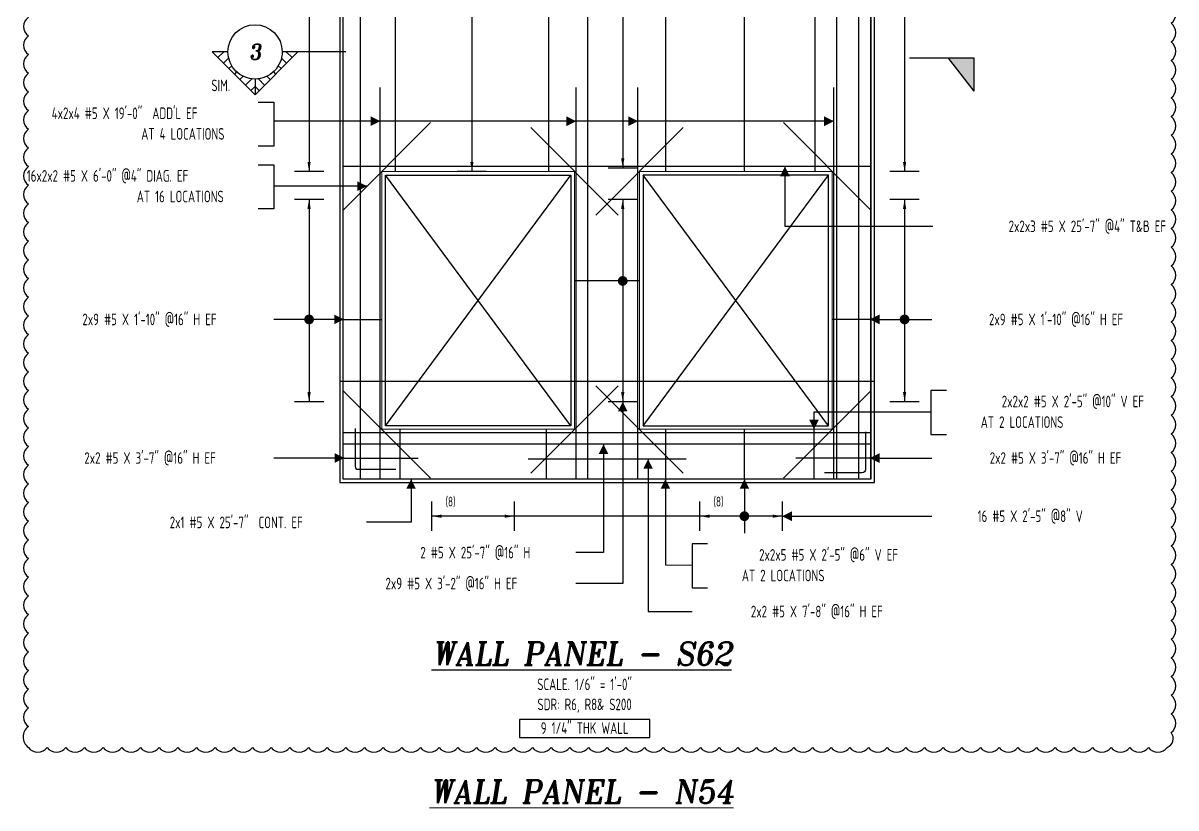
# Model space of a CAD drawing. Header units: inches. Extents: x 10095 to 38568, y -2433 to 4174.
# Drawn here: x 24979 to 25650, y 149 to 606 of the extents above; entities that cross this region are included whole.
import ezdxf
from ezdxf.enums import TextEntityAlignment as Align

# ---------------------------------------------------------------- set-up
doc = ezdxf.new("R2010")
doc.units = ezdxf.units.IN
doc.header["$MEASUREMENT"] = 0
doc.layers.get('0').update_dxf_attribs({"linetype": 'CONTINUOUS'})
for name, color, linetype in [('0-25', 7, 'CONTINUOUS'), ('0-25TEXT', 7, 'CONTINUOUS'), ('0-35', 3, 'CONTINUOUS'), ('0-35TEXT', 3, 'CONTINUOUS'), ('0-50', 10, 'CONTINUOUS'), ('3', 3, 'CONTINUOUS'), ('BAR-LBL', 2, 'CONTINUOUS'), ('Hatch', 253, 'CONTINUOUS'), ('INTERMEDIATERANGELAY', 7, 'CONTINUOUS'), ('RANGELAY', 7, 'CONTINUOUS'), ('REBARS', 4, 'CONTINUOUS'), ('REV_1', 150, 'CONTINUOUS')]:
    doc.layers.add(name, color=color, linetype=linetype)
doc.layers.add('COVER', color=6, linetype='CONTINUOUS', lineweight=0, plot=False)
doc.styles.add('AR', font='ARCHQUIK.shx', dxfattribs={"width": 0.8})
doc.styles.add('ROMANT', font='romant')

# ---------------------------------------------------------------- blocks, each defined once
blk = doc.blocks.new('leadrblk')
blk.add_lwpolyline([(0, 0, 0, 1, 0), (1, 0, 1, 1, 0)], format="xyseb")
blk = doc.blocks.new('SECTARO')
at = {"linetype": 'Continuous'}
blk.add_line((33.32, 16.99), (20.13, 0), dxfattribs=at)
for p, q in [((33.32, 16.99), (33.32, 0)), ((33.32, 0), (0, 0))]:
    blk.add_line(p, q)
for points in [[(33.32, 0), (33.32, 16.99), (33.32, 0), (20.13, 0)], [(33.32, 16.99), (20.13, 0), (33.32, 0), (33.32, 16.99)]]:
    blk.add_solid(points, dxfattribs=at)
blk = doc.blocks.new('*X3')
at = {"color": 0, "linetype": 'Continuous'}
for p, q in [((-1.108, 0.2784), (-1.0748, 0.3117)), ((-1.081, 0.2171), (-1.0306, 0.2675)), ((-1.0127, 0.1969), (-0.9864, 0.2233)), ((-0.9601, 0.1612), (-0.9422, 0.1791)), ((-0.9204, 0.1125), (-0.898, 0.1349)), ((-0.895, 0.0495), (-0.8538, 0.0907)), ((-0.8561, 0), (-0.8096, 0.0465)), ((-0.7677, 0), (-0.7654, 0.0023))]:
    blk.add_line(p, q, dxfattribs=at)
blk = doc.blocks.new('*X2')
at = {"color": 0, "linetype": 'Continuous'}
for p, q in [((-1.108, 0.2784), (-1.0748, 0.3117)), ((-0.9601, 0.1612), (-0.9422, 0.1791)), ((-0.8561, 0), (-0.8096, 0.0465))]:
    blk.add_line(p, q, dxfattribs=at)
blk = doc.blocks.new('SECTNU')
at = {"linetype": 'Continuous'}
blk.add_line((-24.74, 0), (-32.81, 0), dxfattribs=at)
blk.add_line((0, 0), (-24.74, 0))
at = {"layer": '3'}
for p, q in [((-68.89, 0), (-46.81, 22.07)), ((-60.81, 0), (-68.89, 0))]:
    blk.add_line(p, q, dxfattribs=at)
at = {"layer": '3', "linetype": 'Continuous'}
blk.add_line((-46.81, 14), (-46.81, 22.07), dxfattribs=at)
at = {"layer": '3'}
for points in [[(-46.81, 22.07), (-24.74, 0), (-32.81, 0, 1)], [(-32.81, 0, 0.414214), (-46.81, 14)]]:
    blk.add_lwpolyline(points, format="xyb", dxfattribs=at)
for start, end in [(90, 180), (180, 0)]:
    blk.add_arc((-46.81, 0), 14, start, end, dxfattribs=at)
at = {"linetype": 'Continuous', "xscale": -64, "yscale": 64, "zscale": 64, "rotation": 359.9999999999999}
blk.add_blockref('*X3', (-117.73, 0), dxfattribs=at)
at = {"linetype": 'Continuous', "xscale": 64, "yscale": 64, "zscale": 64}
for name in ['*X3', '*X2']:
    blk.add_blockref(name, (24.1, 0), dxfattribs=at)
at = {"linetype": 'Continuous', "style": 'ROMANT', "oblique": 9, "width": 0.9}
blk.add_attdef('NO', text='', height=8, dxfattribs=at).set_placement((-46.81, 0), align=Align.MIDDLE)
blk = doc.blocks.new('*U1611', base_point=(25325.97, 394.67))
at = {"layer": 'REBARS', "color": 0}
blk.add_lwpolyline([(25325.75, 394.89), (25274.84, 343.98)], dxfattribs=at)
blk = doc.blocks.new('*U1612', base_point=(25325.97, 494.44))
at = {"layer": 'REBARS', "color": 0}
blk.add_lwpolyline([(25325.75, 494.22), (25274.84, 545.14)], dxfattribs=at)
blk = doc.blocks.new('*U1613', base_point=(25473.02, 391.72))
at = {"layer": 'REBARS', "color": 0}
blk.add_lwpolyline([(25472.8, 391.94), (25421.89, 341.03)], dxfattribs=at)
blk = doc.blocks.new('*U1614', base_point=(25312.37, 394.67))
at = {"layer": 'REBARS', "color": 0}
blk.add_lwpolyline([(25312.59, 394.89), (25363.51, 343.98)], dxfattribs=at)
blk = doc.blocks.new('*U1615', base_point=(25473.02, 497.4))
at = {"layer": 'REBARS', "color": 0}
blk.add_lwpolyline([(25472.8, 497.18), (25421.89, 548.09)], dxfattribs=at)
blk = doc.blocks.new('*U1616', base_point=(25312.37, 494.44))
at = {"layer": 'REBARS', "color": 0}
blk.add_lwpolyline([(25312.59, 494.22), (25363.51, 545.14)], dxfattribs=at)
blk = doc.blocks.new('*U1625', base_point=(25469.8, 344.05))
at = {"layer": 'REBARS', "color": 0}
blk.add_lwpolyline([(25469.55, 368.05), (25469.55, 346.05, -0.414214), (25467.8, 344.3), (25445.8, 344.3)], format="xyb", dxfattribs=at)
blk = doc.blocks.new('*U1626', base_point=(25172.28, 346.05))
at = {"layer": 'REBARS', "color": 0}
blk.add_lwpolyline([(25172.53, 370.05), (25172.53, 348.05, 0.414214), (25174.28, 346.3), (25196.28, 346.3)], format="xyb", dxfattribs=at)
blk = doc.blocks.new('*U1627', base_point=(25165.23, 340.56))
at = {"layer": 'REBARS', "color": 0}
blk.add_lwpolyline([(25165.55, 340.56), (25165.55, 890.56)], dxfattribs=at)
blk = doc.blocks.new('*U1628', base_point=(25472.48, 340.56))
at = {"layer": 'REBARS', "color": 0}
blk.add_lwpolyline([(25472.8, 340.56), (25472.8, 882.56)], dxfattribs=at)
blk = doc.blocks.new('rendmark')
at = {"color": 4}
blk.add_line((0, -3), (0, 3), dxfattribs=at)
blk = doc.blocks.new('rarrow')
at = {"color": 7}
blk.add_solid([(2, -0.33), (2, 0.33), (0, 0)], dxfattribs=at)
blk = doc.blocks.new('*U1755', base_point=(25240.52, 750.85))
at = {"layer": 'RANGELAY'}
blk.add_line((25240.52, 750.85), (25240.52, 519.56), dxfattribs=at)
at = {"layer": 'RANGELAY', "xscale": 2.834645669291339, "yscale": 2.834645669291339}
for name, p, rotation in [('rendmark', (25240.52, 750.85), 269.9999999999999), ('rarrow', (25240.52, 750.85), 269.9999999999999), ('rarrow', (25240.52, 519.56), 89.999996929531), ('rendmark', (25240.52, 519.56), 89.999996929531)]:
    blk.add_blockref(name, p, dxfattribs=dict(at, rotation=rotation))
blk = doc.blocks.new('*U1633', base_point=(25473.11, 882.56))
at = {"layer": 'REBARS', "color": 0}
blk.add_lwpolyline([(25472.8, 882.56), (25472.8, 340.56)], dxfattribs=at)
blk = doc.blocks.new('*U1635', base_point=(25465.91, 882.56))
at = {"layer": 'REBARS', "color": 0}
blk.add_lwpolyline([(25465.6, 882.56), (25465.6, 340.56)], dxfattribs=at)
blk = doc.blocks.new('*U1637', base_point=(25398.83, 340.56))
at = {"layer": 'REBARS', "color": 0}
blk.add_lwpolyline([(25399.14, 340.56), (25399.14, 369.56)], dxfattribs=at)
blk = doc.blocks.new('*U1754', base_point=(25145.73, 503.56))
at = {"layer": 'RANGELAY'}
blk.add_line((25145.73, 503.56), (25145.73, 385.56), dxfattribs=at)
at = {"layer": 'RANGELAY', "xscale": 2.834645669291339, "yscale": 2.834645669291339}
for name, p, rotation in [('rendmark', (25145.73, 503.56), 269.9999999999999), ('rarrow', (25145.73, 503.56), 269.9999999999999), ('rarrow', (25145.73, 385.56), 89.999996929531), ('rendmark', (25145.73, 385.56), 89.999996929531)]:
    blk.add_blockref(name, p, dxfattribs=dict(at, rotation=rotation))
blk = doc.blocks.new('VPMB194F1')
at = {"const_width": 1}
blk.add_lwpolyline([(-0.5, 0, 1), (0.5, 0, 1)], format="xyb", close=True, dxfattribs=at)
blk = doc.blocks.new('*U1639', base_point=(25165.97, 433.19))
at = {"layer": 'REBARS', "color": 0}
blk.add_lwpolyline([(25165.97, 433.51), (25187.97, 433.51)], dxfattribs=at)
blk = doc.blocks.new('*U1753', base_point=(25145.73, 874.56))
at = {"layer": 'RANGELAY'}
blk.add_line((25145.73, 874.56), (25145.73, 519.56), dxfattribs=at)
at = {"layer": 'RANGELAY', "xscale": 2.834645669291339, "yscale": 2.834645669291339}
for name, p, rotation in [('rendmark', (25145.73, 874.56), 269.9999999999999), ('rarrow', (25145.73, 874.56), 269.9999999999999), ('rarrow', (25145.73, 519.56), 89.999996929531), ('rendmark', (25145.73, 519.56), 89.999996929531)]:
    blk.add_blockref(name, p, dxfattribs=dict(at, rotation=rotation))
blk = doc.blocks.new('*U1752', base_point=(25492.41, 503.56))
at = {"layer": 'RANGELAY'}
blk.add_line((25492.41, 503.56), (25492.41, 385.56), dxfattribs=at)
at = {"layer": 'RANGELAY', "xscale": 2.834645669291339, "yscale": 2.834645669291339}
for name, p, rotation in [('rendmark', (25492.41, 503.56), 269.9999999999999), ('rarrow', (25492.41, 503.56), 269.9999999999999), ('rarrow', (25492.41, 385.56), 89.999996929531), ('rendmark', (25492.41, 385.56), 89.999996929531)]:
    blk.add_blockref(name, p, dxfattribs=dict(at, rotation=rotation))
blk = doc.blocks.new('VPMB19571')
at = {"const_width": 1}
blk.add_lwpolyline([(-0.5, 0, 1), (0.5, 0, 1)], format="xyb", close=True, dxfattribs=at)
blk = doc.blocks.new('*U1641', base_point=(25472.17, 433.19))
at = {"layer": 'REBARS', "color": 0}
blk.add_lwpolyline([(25472.17, 433.51), (25450.17, 433.51)], dxfattribs=at)
blk = doc.blocks.new('*U1751', base_point=(25492.41, 882.56))
at = {"layer": 'RANGELAY'}
blk.add_line((25492.41, 882.56), (25492.41, 519.56), dxfattribs=at)
at = {"layer": 'RANGELAY', "xscale": 2.834645669291339, "yscale": 2.834645669291339}
for name, p, rotation in [('rendmark', (25492.41, 882.56), 269.9999999999999), ('rarrow', (25492.41, 882.56), 269.9999999999999), ('rarrow', (25492.41, 519.56), 89.999996929531), ('rendmark', (25492.41, 519.56), 89.999996929531)]:
    blk.add_blockref(name, p, dxfattribs=dict(at, rotation=rotation))
blk = doc.blocks.new('*U1643', base_point=(25440.08, 519.56))
at = {"layer": 'REBARS', "color": 0}
blk.add_lwpolyline([(25440.39, 519.56), (25440.39, 890.56)], dxfattribs=at)
blk = doc.blocks.new('*U1644', base_point=(25453.11, 890.56))
at = {"layer": 'REBARS', "color": 0}
blk.add_lwpolyline([(25452.8, 890.56), (25452.8, 340.56)], dxfattribs=at)
blk = doc.blocks.new('*U1750', base_point=(25328.33, 874.56))
at = {"layer": 'RANGELAY'}
blk.add_line((25328.33, 874.56), (25328.33, 521.56), dxfattribs=at)
at = {"layer": 'RANGELAY', "xscale": 2.834645669291339, "yscale": 2.834645669291339}
for name, p, rotation in [('rendmark', (25328.33, 874.56), 269.9999999999999), ('rarrow', (25328.33, 874.56), 269.9999999999999), ('rarrow', (25328.33, 521.56), 89.999996929531), ('rendmark', (25328.33, 521.56), 89.999996929531)]:
    blk.add_blockref(name, p, dxfattribs=dict(at, rotation=rotation))
blk = doc.blocks.new('*U1749', base_point=(25328.33, 503.56))
at = {"layer": 'RANGELAY'}
blk.add_line((25328.33, 503.56), (25328.33, 385.56), dxfattribs=at)
at = {"layer": 'RANGELAY', "xscale": 2.834645669291339, "yscale": 2.834645669291339}
for name, p, rotation in [('rendmark', (25328.33, 503.56), 269.9999999999999), ('rarrow', (25328.33, 503.56), 269.9999999999999), ('rarrow', (25328.33, 385.56), 89.999996929531), ('rendmark', (25328.33, 385.56), 89.999996929531)]:
    blk.add_blockref(name, p, dxfattribs=dict(at, rotation=rotation))
blk = doc.blocks.new('VPMB19681')
at = {"const_width": 1}
blk.add_lwpolyline([(-0.5, 0, 1), (0.5, 0, 1)], format="xyb", close=True, dxfattribs=at)
blk = doc.blocks.new('*U1646', base_point=(25338.17, 455.6))
at = {"layer": 'REBARS', "color": 0}
blk.add_lwpolyline([(25338.17, 455.92), (25300.17, 455.92)], dxfattribs=at)
blk = doc.blocks.new('*U1647', base_point=(25472.55, 340.87))
at = {"layer": 'REBARS', "color": 0}
blk.add_lwpolyline([(25472.55, 340.56), (25165.55, 340.56)], dxfattribs=at)
blk = doc.blocks.new('*U1648', base_point=(25308.18, 890.56))
at = {"layer": 'REBARS', "color": 0}
blk.add_lwpolyline([(25307.87, 890.56), (25307.87, 340.56)], dxfattribs=at)
blk = doc.blocks.new('*U1649', base_point=(25285.49, 890.56))
at = {"layer": 'REBARS', "color": 0}
blk.add_lwpolyline([(25285.17, 890.56), (25285.17, 519.56)], dxfattribs=at)
blk = doc.blocks.new('*U1650', base_point=(25353.48, 890.56))
at = {"layer": 'REBARS', "color": 0}
blk.add_lwpolyline([(25353.16, 890.56), (25353.16, 519.56)], dxfattribs=at)
blk = doc.blocks.new('*U1651', base_point=(25165.33, 391.72))
at = {"layer": 'REBARS', "color": 0}
blk.add_lwpolyline([(25165.55, 391.94), (25216.46, 341.03)], dxfattribs=at)
blk = doc.blocks.new('*U1652', base_point=(25165.33, 497.4))
at = {"layer": 'REBARS', "color": 0}
blk.add_lwpolyline([(25165.55, 497.18), (25216.46, 548.09)], dxfattribs=at)
blk = doc.blocks.new('*U1653', base_point=(25187.48, 340.56))
at = {"layer": 'REBARS', "color": 0}
blk.add_lwpolyline([(25187.17, 340.56), (25187.17, 568.56)], dxfattribs=at)
blk = doc.blocks.new('*U1654', base_point=(25300.86, 340.56))
at = {"layer": 'REBARS', "color": 0}
blk.add_lwpolyline([(25301.17, 340.56), (25301.17, 568.56)], dxfattribs=at)
blk = doc.blocks.new('*U1655', base_point=(25337.48, 340.56))
at = {"layer": 'REBARS', "color": 0}
blk.add_lwpolyline([(25337.17, 340.56), (25337.17, 568.56)], dxfattribs=at)
blk = doc.blocks.new('*U1656', base_point=(25450.86, 340.56))
at = {"layer": 'REBARS', "color": 0}
blk.add_lwpolyline([(25451.17, 340.56), (25451.17, 568.56)], dxfattribs=at)
blk = doc.blocks.new('*U1657', base_point=(25198.99, 340.56))
at = {"layer": 'REBARS', "color": 0}
blk.add_lwpolyline([(25198.68, 340.56), (25198.68, 369.56)], dxfattribs=at)
blk = doc.blocks.new('*U1658', base_point=(25439.35, 340.56))
at = {"layer": 'REBARS', "color": 0}
blk.add_lwpolyline([(25439.66, 340.56), (25439.66, 369.56)], dxfattribs=at)
blk = doc.blocks.new('*U1661', base_point=(25284.04, 369.56))
at = {"layer": 'REBARS', "color": 0}
blk.add_lwpolyline([(25283.73, 369.56), (25283.73, 340.56)], dxfattribs=at)
blk = doc.blocks.new('*U1662', base_point=(25353.48, 369.56))
at = {"layer": 'REBARS', "color": 0}
blk.add_lwpolyline([(25353.16, 369.56), (25353.16, 340.56)], dxfattribs=at)
blk = doc.blocks.new('*U1663', base_point=(25472.8, 367.74))
at = {"layer": 'REBARS', "color": 0}
blk.add_lwpolyline([(25472.8, 367.43), (25165.8, 367.43)], dxfattribs=at)
blk = doc.blocks.new('*U1664', base_point=(25472.8, 522.19))
at = {"layer": 'REBARS', "color": 0}
blk.add_lwpolyline([(25472.8, 522.51), (25165.8, 522.51)], dxfattribs=at)
blk = doc.blocks.new('*U1748', base_point=(25421.17, 318.97))
at = {"layer": 'INTERMEDIATERANGELAY'}
blk.add_line((25373.16, 318.97), (25265.18, 318.97), dxfattribs=at)
at = {"layer": 'RANGELAY'}
for p, q in [((25265.18, 318.97), (25217.17, 318.97)), ((25421.17, 318.97), (25373.16, 318.97))]:
    blk.add_line(p, q, dxfattribs=at)
at = {"layer": 'RANGELAY', "xscale": 2.834645669291339, "yscale": 2.834645669291339}
for name, p, rotation in [('rendmark', (25217.17, 318.97), 359.999996929531), ('rendmark', (25265.18, 318.97), 180), ('rendmark', (25373.16, 318.97), 359.999996929531), ('rendmark', (25421.17, 318.97), 180), ('rarrow', (25217.17, 318.97), 359.999996929531), ('rarrow', (25265.18, 318.97), 180), ('rarrow', (25373.16, 318.97), 359.999996929531), ('rarrow', (25421.17, 318.97), 180)]:
    blk.add_blockref(name, p, dxfattribs=dict(at, rotation=rotation))
blk = doc.blocks.new('VPMB19861')
at = {"const_width": 1}
blk.add_lwpolyline([(-0.5, 0, 1), (0.5, 0, 1)], format="xyb", close=True, dxfattribs=at)
blk = doc.blocks.new('*U1665', base_point=(25196.32, 519.56))
at = {"layer": 'REBARS', "color": 0}
blk.add_lwpolyline([(25196.01, 519.56), (25196.01, 890.56)], dxfattribs=at)
blk = doc.blocks.new('*U1666', base_point=(25175.23, 890.56))
at = {"layer": 'REBARS', "color": 0}
blk.add_lwpolyline([(25175.55, 890.56), (25175.55, 340.56)], dxfattribs=at)
blk = doc.blocks.new('*U1667', base_point=(25398.83, 519.56))
at = {"layer": 'REBARS', "color": 0}
blk.add_lwpolyline([(25399.14, 519.56), (25399.14, 750.56)], dxfattribs=at)
blk = doc.blocks.new('*U1668', base_point=(25166.17, 352.53))
at = {"layer": 'REBARS', "color": 0}
blk.add_lwpolyline([(25166.17, 352.84), (25209.17, 352.84)], dxfattribs=at)
blk = doc.blocks.new('*U1669', base_point=(25472.55, 360.5))
at = {"layer": 'REBARS', "color": 0}
blk.add_lwpolyline([(25472.55, 360.81), (25165.55, 360.81)], dxfattribs=at)
blk = doc.blocks.new('*U1670', base_point=(25472.17, 352.53))
at = {"layer": 'REBARS', "color": 0}
blk.add_lwpolyline([(25472.17, 352.84), (25429.17, 352.84)], dxfattribs=at)
blk = doc.blocks.new('*U1671', base_point=(25365.18, 351.87))
at = {"layer": 'REBARS', "color": 0}
blk.add_lwpolyline([(25365.18, 352.18), (25273.18, 352.18)], dxfattribs=at)

msp = doc.modelspace()

# ---------------------------------------------------------------- linework, layer by layer
at = {"layer": '0-25'}
for p, q in [((25190.17176, 371.55797), (25298.17176, 517.55842)), ((25298.17176, 371.55797), (25190.17176, 517.55842)), ((25448.17176, 371.55797), (25340.17176, 517.55842)), ((25340.17176, 371.55797), (25448.17176, 517.55842))]:
    msp.add_line(p, q, dxfattribs=at)
at = {"layer": '0-25TEXT'}
for points in [[(25116.1365, 559.90753), (25125.13556, 559.90753), (25125.13556, 534.4102), (25116.1365, 534.4102)], [(25451.17175, 548.89999), (25125.13556, 548.89999)], [(25116.1365, 523.44672), (25125.13556, 523.44672), (25125.13556, 497.9494), (25116.1365, 497.9494)], [(25422.75883, 522.50615), (25422.75883, 487.71756), (25508.86872, 487.71756)], [(25179.44373, 511.07302), (25125.13556, 511.07302)], [(25165.97035, 433.50507), (25125.1369, 433.50507)], [(25472.17176, 433.50507), (25508.23909, 433.50507)], [(25516.73735, 392.11686), (25507.7383, 392.11686), (25507.7383, 366.61954), (25516.73735, 366.61954)], [(25328.32856, 385.55801), (25328.32856, 279.77294), (25301.03046, 279.77294)], [(25439.66412, 369.558), (25439.66412, 379.7432), (25507.7383, 379.74316)], [(25317.10583, 360.81471), (25317.10583, 297.77384), (25301.03046, 297.77384)], [(25166.17176, 352.84048), (25125.1369, 352.84048)], [(25343.10377, 352.17987), (25343.10377, 263.50358), (25368.67521, 263.50358)], [(25472.17175, 352.84048), (25508.23909, 352.84048)], [(25205.12996, 340.55797), (25205.12996, 315.57941), (25179.12908, 315.57941)], [(25353.16479, 340.55788), (25353.16479, 290.5954), (25368.67521, 290.46125)], [(25399.13969, 340.55801), (25399.13969, 309.12738)], [(25421.17176, 318.96997), (25508.23909, 318.96997)], [(25377.67427, 302.83495), (25368.67521, 302.83495), (25368.67521, 277.33763), (25377.67427, 277.33763)]]:
    msp.add_lwpolyline(points, dxfattribs=at)
at = {"layer": '0-35'}
for points in [[(25460.17176, 892.55797), (25163.54676, 892.55797), (25163.54676, 338.55797), (25474.79676, 338.55797), (25474.79676, 884.55797), (25460.17176, 884.55797)], [(25190.17176, 517.55842), (25298.17176, 517.55842), (25298.17176, 371.55797), (25190.17176, 371.55797)], [(25448.17176, 517.55842), (25340.17176, 517.55842), (25340.17176, 371.55797), (25448.17176, 371.55797)]]:
    msp.add_lwpolyline(points, close=True, dxfattribs=at)
at = {"layer": '0-50'}
msp.add_lwpolyline([(25344.05344, 200.60304), (25268.16659, 200.60304), (25268.16659, 190.24668), (25344.05344, 190.24668)], close=True, dxfattribs=at)
at = {"layer": 'COVER'}
for points in [[(25458.17176, 890.55797), (25165.54676, 890.55797), (25165.54676, 340.55797), (25472.79676, 340.55797), (25472.79676, 882.55797), (25458.17176, 882.55797)], [(25188.17176, 519.55842), (25300.17176, 519.55842), (25300.17176, 369.55797), (25188.17176, 369.55797)], [(25450.17176, 519.55842), (25338.17176, 519.55842), (25338.17176, 369.55797), (25450.17176, 369.55797)]]:
    msp.add_lwpolyline(points, close=True, dxfattribs=at)
at = {"layer": 'Hatch'}
msp.add_line((25163.54676, 397.55797), (25474.79676, 397.55797), dxfattribs=at)
at = {"layer": 'REV_1'}
msp.add_lwpolyline([(24982.37574, 609.45631, 0.52056705), (24982.37574, 598.59012, 0.52056705), (24982.37574, 587.72393, 0.52056705), (24982.37574, 576.85775, 0.52056705), (24982.37574, 565.99156, 0.52056705), (24982.37574, 555.12537, 0.52056705), (24982.37574, 544.25919, 0.52056705), (24982.37574, 533.393, 0.52056705), (24982.37574, 522.52681, 0.52056705), (24982.37574, 511.66062, 0.52056705), (24982.37574, 500.79444, 0.52056705), (24982.37574, 489.92825, 0.52056705), (24982.37574, 479.06206, 0.52056705), (24982.37574, 468.19588, 0.52056705), (24982.37574, 457.32969, 0.52056705), (24982.37574, 446.4635, 0.52056705), (24982.37574, 435.59731, 0.52056705), (24982.37574, 424.73113, 0.52056705), (24982.37574, 413.86494, 0.52056705), (24982.37574, 402.99875, 0.52056705), (24982.37574, 392.13257, 0.52056705), (24982.37574, 381.26638, 0.52056705), (24982.37574, 370.40019, 0.52056705), (24982.37574, 359.534, 0.52056705), (24982.37574, 348.66782, 0.52056705), (24982.37574, 337.80163, 0.52056705), (24982.37574, 326.93544, 0.52056705), (24982.37574, 316.06926, 0.52056705), (24982.37574, 305.20307, 0.52056705), (24982.37574, 294.33688, 0.52056705), (24982.37574, 283.47069, 0.52056705), (24982.37574, 272.60451, 0.52056705), (24982.37574, 261.73832, 0.52056705), (24982.37574, 250.87213, 0.52056705), (24982.37574, 240.00595, 0.52056705), (24982.37574, 229.13976, 0.52056705), (24982.37574, 218.27357, 0.52056705), (24982.37574, 207.40738, 0.52056705), (24982.37574, 196.5412, 0.52056705), (24982.37574, 184.42831, 0.52056705), (24993.24193, 184.42831, 0.52056705), (25004.10812, 184.42831, 0.52056705), (25014.9743, 184.42831, 0.52056705), (25025.84049, 184.42831, 0.52056705), (25036.70668, 184.42831, 0.52056705), (25047.57287, 184.42831, 0.52056705), (25058.43905, 184.42831, 0.52056705), (25069.30524, 184.42831, 0.52056705), (25080.17143, 184.42831, 0.52056705), (25091.03761, 184.42831, 0.52056705), (25101.9038, 184.42831, 0.52056705), (25112.76999, 184.42831, 0.52056705), (25123.63618, 184.42831, 0.52056705), (25134.50236, 184.42831, 0.52056705), (25145.36855, 184.42831, 0.52056705), (25156.23474, 184.42831, 0.52056705), (25167.10092, 184.42831, 0.52056705), (25177.96711, 184.42831, 0.52056705), (25188.8333, 184.42831, 0.52056705), (25199.69949, 184.42831, 0.52056705), (25210.56567, 184.42831, 0.52056705), (25221.43186, 184.42831, 0.52056705), (25232.29805, 184.42831, 0.52056705), (25243.16423, 184.42831, 0.52056705), (25254.03042, 184.42831, 0.52056705), (25264.89661, 184.42831, 0.52056705), (25275.7628, 184.42831, 0.52056705), (25286.62898, 184.42831, 0.52056705), (25297.49517, 184.42831, 0.52056705), (25308.36136, 184.42831, 0.52056705), (25319.22755, 184.42831, 0.52056705), (25330.09373, 184.42831, 0.52056705), (25340.95992, 184.42831, 0.52056705), (25351.82611, 184.42831, 0.52056705), (25362.69229, 184.42831, 0.52056705), (25373.55848, 184.42831, 0.52056705), (25384.42467, 184.42831, 0.52056705), (25395.29086, 184.42831, 0.52056705), (25406.15704, 184.42831, 0.52056705), (25417.02323, 184.42831, 0.52056705), (25427.88942, 184.42831, 0.52056705), (25438.7556, 184.42831, 0.52056705), (25449.62179, 184.42831, 0.52056705), (25460.48798, 184.42831, 0.52056705), (25471.35417, 184.42831, 0.52056705), (25482.22035, 184.42831, 0.52056705), (25493.08654, 184.42831, 0.52056705), (25503.95273, 184.42831, 0.52056705), (25514.81891, 184.42831, 0.52056705), (25525.6851, 184.42831, 0.52056705), (25536.55129, 184.42831, 0.52056705), (25547.41748, 184.42831, 0.52056705), (25558.28366, 184.42831, 0.52056705), (25569.14985, 184.42831, 0.52056705), (25580.01604, 184.42831, 0.52056705), (25590.88222, 184.42831, 0.52056705), (25601.74841, 184.42831, 0.52056705), (25612.6146, 184.42831, 0.52056705), (25623.48079, 184.42831, 0.52056705), (25634.34697, 184.42831, 0.52056705), (25645.21316, 184.42831, 0.52056705), (25647.53457, 192.97308, 0.52056705), (25647.53457, 203.83927, 0.52056705), (25647.53457, 214.70546, 0.52056705), (25647.53457, 225.57164, 0.52056705), (25647.53457, 236.43783, 0.52056705), (25647.53457, 247.30402, 0.52056705), (25647.53457, 258.17021, 0.52056705), (25647.53457, 269.03639, 0.52056705), (25647.53457, 279.90258, 0.52056705), (25647.53457, 290.76877, 0.52056705), (25647.53457, 301.63495, 0.52056705), (25647.53457, 312.50114, 0.52056705), (25647.53457, 323.36733, 0.52056705), (25647.53457, 334.23352, 0.52056705), (25647.53457, 345.0997, 0.52056705), (25647.53457, 355.96589, 0.52056705), (25647.53457, 366.83208, 0.52056705), (25647.53457, 377.69826, 0.52056705), (25647.53457, 388.56445, 0.52056705), (25647.53457, 399.43064, 0.52056705), (25647.53457, 410.29683, 0.52056705), (25647.53457, 421.16301, 0.52056705), (25647.53457, 432.0292, 0.52056705), (25647.53457, 442.89539, 0.52056705), (25647.53457, 453.76157, 0.52056705), (25647.53457, 464.62776, 0.52056705), (25647.53457, 475.49395, 0.52056705), (25647.53457, 486.36014, 0.52056705), (25647.53457, 497.22632, 0.52056705), (25647.53457, 508.09251, 0.52056705), (25647.53457, 518.9587, 0.52056705), (25647.53457, 529.82488, 0.52056705), (25647.53457, 540.69107, 0.52056705), (25647.53457, 551.55726, 0.52056705), (25647.53457, 562.42345, 0.52056705), (25647.53457, 573.28963, 0.52056705), (25647.53457, 584.15582, 0.52056705), (25647.53457, 595.02201, 0.52056705), (25647.53457, 605.88819, 0.52056705), (25647.53457, 616.75438, 0.52056705)], format="xyb", dxfattribs=at)

# ---------------------------------------------------------------- block references
ref = msp.add_blockref('SECTNU', (25167.12202, 589.26557), dxfattribs=dict(xscale=-1.129181470141702, yscale=1.129181470141702, zscale=1.129181470141702, rotation=180))
ref.add_attrib('NO', '3', dxfattribs={"linetype": 'Continuous', "height": 9.03345, "style": 'ROMANT', "oblique": 9, "width": 0.9}).set_placement((25114.26199, 589.26556), align=Align.MIDDLE)
at = {"xscale": -1.129181470141702, "yscale": 1.129181470141702, "zscale": 1.129181470141702, "rotation": 180}
msp.add_blockref('SECTARO', (25495.19524, 585.59353), dxfattribs=at)
at = {"layer": '0-25TEXT'}
for name, p, xscale, yscale in [('leadrblk', (25187.17177, 548.90007), -5.623937007874017, 2.250708661417324), ('leadrblk', (25301.17175, 548.89994), -5.623937007874017, 2.250708661417324), ('leadrblk', (25337.17177, 548.90003), -5.623937007874017, 2.250708661417324), ('leadrblk', (25451.17175, 548.89999), -5.623937007874017, 2.250708661417324), ('leadrblk', (25179.44373, 511.07302), -5.623937007874017, 2.250708661417324), ('leadrblk', (25165.97035, 433.50507), -5.623937007874017, 2.250708661417324), ('leadrblk', (25472.17176, 433.50507), 5.623937007874017, 2.250708661417324), ('leadrblk', (25166.17176, 352.84048), -5.623937007874017, 2.250708661417324), ('leadrblk', (25472.17175, 352.84048), 5.623937007874017, 2.250708661417324), ('VPMB19861', (25399.13967, 318.96997), 2.834645669291338, 2.834645669291338)]:
    msp.add_blockref(name, p, dxfattribs=dict(at, xscale=xscale, yscale=yscale))
for name, p, xscale, yscale, rotation in [('leadrblk', (25422.75883, 522.50615), -5.623937007874017, 2.250708661417324, 89.9999953942965), ('VPMB19681', (25328.32855, 455.91523), 2.834645669291338, 2.834645669291338, 90.00000000000007), ('VPMB194F1', (25145.73451, 433.50507), 2.834645669291338, 2.834645669291338, 269.9999999999999), ('VPMB19571', (25492.4076, 433.50507), 2.834645669291338, 2.834645669291338, 90.00000000000007), ('leadrblk', (25328.32856, 385.55801), 5.623937007874017, 2.250708661417324, 270.0000015352345), ('leadrblk', (25439.66412, 369.558), -5.623937007874017, 2.250708661417324, 269.9999984647655), ('leadrblk', (25317.10583, 360.81471), -5.623937007874017, 2.250708661417324, 89.9999953942965), ('leadrblk', (25343.10377, 352.17987), -5.623937007874017, 2.250708661417324, 89.9999953942965), ('leadrblk', (25205.12996, 340.55797), 5.623937007874017, 2.250708661417324, 270.0000015352345), ('leadrblk', (25353.16479, 340.55788), 5.623937007874017, 2.250708661417324, 270.0000015352345), ('leadrblk', (25399.13969, 340.55801), 5.623937007874017, 2.250708661417324, 270.0000015352345), ('leadrblk', (25421.17176, 318.96997), -5.623937007874017, 2.250708661417324, 179.999996929531)]:
    msp.add_blockref(name, p, dxfattribs=dict(at, xscale=xscale, yscale=yscale, rotation=rotation))
at = {"layer": 'RANGELAY'}
for name, p in [('*U1751', (25492.4076, 882.55797)), ('*U1753', (25145.73451, 874.55797)), ('*U1750', (25328.32855, 874.55797)), ('*U1755', (25240.52433, 750.84814)), ('*U1754', (25145.73451, 503.55842)), ('*U1749', (25328.32855, 503.55842)), ('*U1752', (25492.4076, 503.55842)), ('*U1748', (25421.17176, 318.96997))]:
    msp.add_blockref(name, p, dxfattribs=at)
at = {"layer": 'REBARS', "color": 4}
for name, p in [('*U1627', (25165.23444, 340.55796)), ('*U1666', (25175.23427, 890.55797)), ('*U1665', (25196.32009, 519.55842)), ('*U1649', (25285.48502, 890.55797)), ('*U1648', (25308.181, 890.55797)), ('*U1650', (25353.47729, 890.55797)), ('*U1643', (25440.07719, 519.55842)), ('*U1644', (25453.10926, 890.55797)), ('*U1635', (25465.91249, 882.55797)), ('*U1628', (25472.48443, 340.55796)), ('*U1633', (25473.10926, 882.55797)), ('*U1667', (25398.82717, 519.55842)), ('*U1653', (25187.48419, 340.55797)), ('*U1654', (25300.85932, 340.55797)), ('*U1655', (25337.48419, 340.55797)), ('*U1656', (25450.85932, 340.55797)), ('*U1652', (25165.32579, 497.39701)), ('*U1612', (25325.96988, 494.44485)), ('*U1616', (25312.37363, 494.44485)), ('*U1615', (25473.01785, 497.39688)), ('*U1664', (25472.79676, 522.19365)), ('*U1646', (25338.17176, 455.60273)), ('*U1639', (25165.97035, 433.19257)), ('*U1641', (25472.17176, 433.19257)), ('*U1651', (25165.32579, 391.71938)), ('*U1611', (25325.96988, 394.67153)), ('*U1614', (25312.37363, 394.67153)), ('*U1613', (25473.01789, 391.71954)), ('*U1626', (25172.27506, 346.05438)), ('*U1657', (25198.99188, 340.55796)), ('*U1661', (25284.03942, 369.55797)), ('*U1662', (25353.47729, 369.55797)), ('*U1637', (25398.82717, 340.55796)), ('*U1658', (25439.35163, 340.55796)), ('*U1663', (25472.79676, 367.73906)), ('*U1625', (25469.79676, 344.05438)), ('*U1669', (25472.54676, 360.50221)), ('*U1668', (25166.17176, 352.52798)), ('*U1671', (25365.17873, 351.86737)), ('*U1670', (25472.17175, 352.52798)), ('*U1647', (25472.54676, 340.87047))]:
    msp.add_blockref(name, p, dxfattribs=at)

# ---------------------------------------------------------------- texts
at = {"color": 7, "linetype": 'Continuous', "style": 'ROMANT', "oblique": 9, "width": 0.95}
msp.add_text('%%UWALL PANEL - S62', height=13.5, dxfattribs=at).set_placement((25304.73814, 232.17495), align=Align.CENTER)
at = {"layer": '0-25TEXT', "style": 'AR', "width": 0.8}
for p in [(25233.43676, 324.63926), (25389.42979, 324.63926)]:
    msp.add_text(' (8) ', height=5.669291, dxfattribs=at).set_placement(p, align=Align.RIGHT)
at = {"layer": '0-35TEXT', "style": 'AR', "width": 0.8}
for s, height, p in [('SIM.', 6.749831, (25088.81385, 566.33902)), ('AT 4 LOCATIONS', 6.7498312, (25048.02738, 538.15981)), ('AT 16 LOCATIONS', 6.7498312, (25045.42055, 501.699))]:
    msp.add_text(s, height=height, dxfattribs=at).set_placement(p)
for p in [(25584.84647, 370.36915), (25445.78339, 281.08723)]:
    msp.add_text('AT 2 LOCATIONS', height=6.7498312, dxfattribs=at).set_placement(p, align=Align.RIGHT)
for s, p in [('SCALE. 1/6" = 1\'-0"', (25306.11002, 217.72805)), ('SDR: R6, R8& S200', (25306.11002, 206.05986)), ('9 1/4" THK WALL', (25306.18694, 192.27184))]:
    msp.add_text(s, height=6.7498312, dxfattribs=at).set_placement(p, align=Align.CENTER)
at = {"layer": 'BAR-LBL', "style": 'AR', "width": 0.8}
for s, p in [('4x2x4 #5 X 19\'-0"  ADD\'L EF', (24995.90085, 550.15855)), ('16x2x2 #5 X 6\'-0" @4" DIAG. EF', (24981.37824, 513.69775)), ('2x9 #5 X 1\'-10" @16" H EF', (25013.77618, 430.13042)), ('2x2 #5 X 3\'-7" @16" H EF', (25014.8933, 349.46583)), ('2x1 #5 X 25\'-7"  CONT. EF', (25064.60317, 311.97203)), ('2 #5 X 25\'-7" @16" H', (25210.52272, 294.39919)), ('2x9 #5 X 3\'-2" @16" H EF', (25190.2283, 276.39829))]:
    msp.add_text(s, height=6.7492913, dxfattribs=at).set_placement(p)
for s, p in [('2x2x3 #5 X 25\'-7" @4" T&B EF', (25644.61999, 484.34291)), ('2x9 #5 X 1\'-10" @16" H EF', (25619.59982, 430.13042)), ('2x2x2 #5 X 2\'-5" @10" V EF', (25631.75976, 382.36789)), ('2x2 #5 X 3\'-7" @16" H EF', (25618.48269, 349.46583)), ('16 #5 X 2\'-5" @8" V', (25596.14021, 315.59532)), ('2x2x5 #5 X 2\'-5" @6" V EF', (25488.60055, 293.08597)), ('2x2 #5 X 7\'-8" @16" H EF', (25479.66356, 260.12893))]:
    msp.add_text(s, height=6.7492913, dxfattribs=at).set_placement(p, align=Align.RIGHT)
at = {"layer": 'COVER', "style": 'ROMANT', "oblique": 9, "width": 0.95}
msp.add_text('%%UWALL PANEL - N54', height=13.5, dxfattribs=at).set_placement((25304.73814, 151.85018), align=Align.CENTER)

doc.saveas('drawing.dxf')
